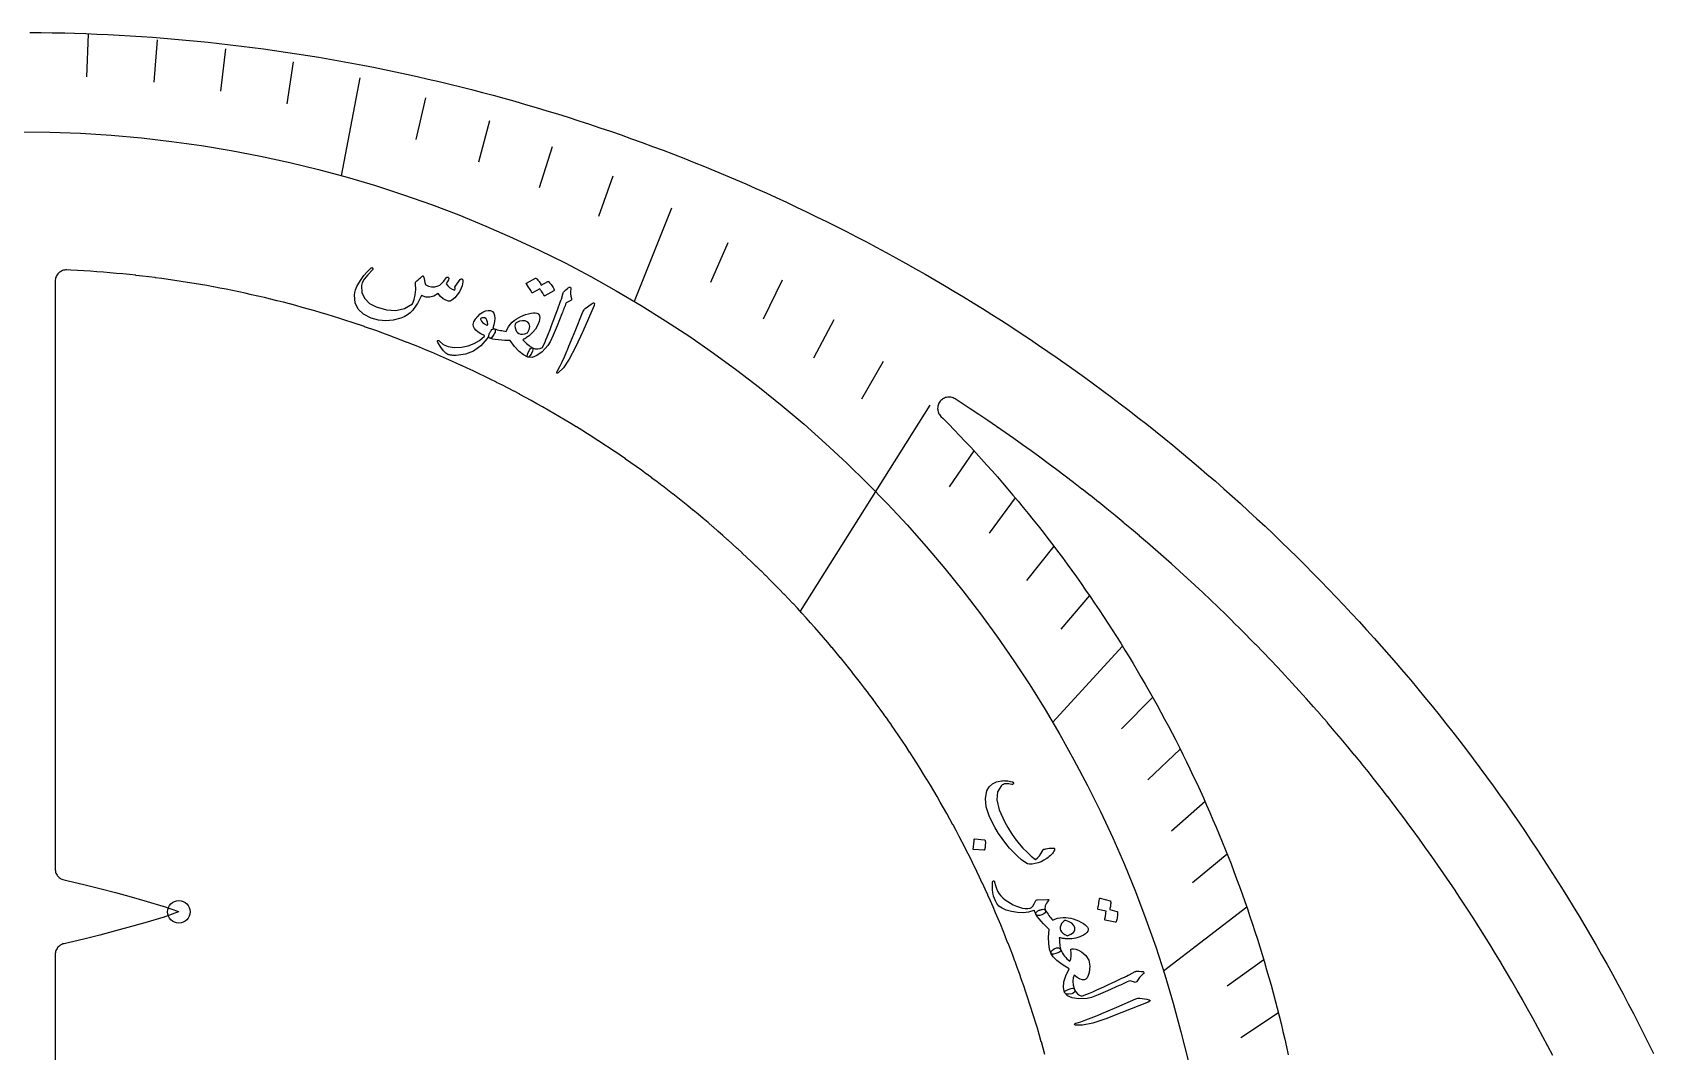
# Model space of a CAD drawing. Header units: millimetres. Extents: x -40.3 to 40.3, y -40.3 to 40.3.
# Drawn here: x 0.3 to 36.24, y 17.73 to 40.32 of the extents above; entities that cross this region are included whole.
import ezdxf

# ---------------------------------------------------------------- set-up
doc = ezdxf.new("R2010")
doc.units = ezdxf.units.MM
for name, color, linetype in [('CUT_INNER', 6, 'Continuous'), ('CUT_OUTER', 1, 'Continuous'), ('ENGRAVE', 7, 'Continuous'), ('ENGRAVE_FINE', 8, 'Continuous'), ('TEXT', 5, 'Continuous')]:
    doc.layers.add(name, color=color, linetype=linetype)

msp = doc.modelspace()

# ---------------------------------------------------------------- linework, layer by layer
at = {"layer": 'CUT_INNER'}
for points in [[(22.7441, 17.6681), (22.7064, 17.806), (22.706, 17.8075), (22.6674, 17.9452), (22.667, 17.9467), (22.6276, 18.0842), (22.6272, 18.0857), (22.5869, 18.2229), (22.5865, 18.2244), (22.5454, 18.3614), (22.5449, 18.3629), (22.503, 18.4996), (22.5025, 18.5011), (22.4598, 18.6375), (22.4593, 18.639), (22.4157, 18.7752), (22.4152, 18.7767), (22.3708, 18.9126), (22.3703, 18.9141), (22.325, 19.0497), (22.3245, 19.0512), (22.2784, 19.1866), (22.2779, 19.188), (22.231, 19.3231), (22.2305, 19.3246), (22.1827, 19.4594), (22.1822, 19.4608), (22.1336, 19.5954), (22.133, 19.5968), (22.0836, 19.731), (22.0831, 19.7325), (22.0328, 19.8664), (22.0323, 19.8678), (21.9812, 20.0014), (21.9807, 20.0028), (21.9288, 20.1361), (21.9282, 20.1375), (21.8755, 20.2705), (21.875, 20.2719), (21.8215, 20.4046), (21.8209, 20.406), (21.7665, 20.5383), (21.766, 20.5397), (21.7108, 20.6717), (21.7102, 20.6731), (21.6543, 20.8047), (21.6537, 20.8061), (21.5969, 20.9374), (21.5963, 20.9388), (21.5387, 21.0698), (21.5381, 21.0712), (21.4798, 21.2017), (21.4791, 21.2031), (21.42, 21.3334), (21.4193, 21.3347), (21.3594, 21.4646), (21.3587, 21.466), (21.298, 21.5955), (21.2973, 21.5969), (21.2358, 21.726), (21.2351, 21.7273), (21.1728, 21.8561), (21.1721, 21.8574), (21.109, 21.9858), (21.1083, 21.9872), (21.0444, 22.1151), (21.0437, 22.1165), (20.979, 22.244), (20.9783, 22.2454), (20.9128, 22.3726), (20.9121, 22.3739), (20.8458, 22.5007), (20.8451, 22.502), (20.7781, 22.6284), (20.7774, 22.6297), (20.7096, 22.7557), (20.7088, 22.757), (20.6403, 22.8825), (20.6395, 22.8839), (20.5702, 23.009), (20.5694, 23.0103), (20.4993, 23.135), (20.4985, 23.1363), (20.4277, 23.2605), (20.4269, 23.2618), (20.3553, 23.3856), (20.3545, 23.387), (20.2821, 23.5103), (20.2813, 23.5116), (20.2082, 23.6345), (20.2074, 23.6358), (20.1335, 23.7583), (20.1327, 23.7596), (20.058, 23.8816), (20.0572, 23.8829), (19.9818, 24.0044), (19.981, 24.0057), (19.9048, 24.1268), (19.904, 24.1281), (19.8271, 24.2487), (19.8263, 24.25), (19.7487, 24.3701), (19.7478, 24.3714), (19.6695, 24.4911), (19.6686, 24.4923), (19.5895, 24.6115), (19.5887, 24.6128), (19.5089, 24.7315), (19.508, 24.7327), (19.4274, 24.8509), (19.4266, 24.8522), (19.3453, 24.9699), (19.3444, 24.9711), (19.2624, 25.0883), (19.2615, 25.0896), (19.1788, 25.2063), (19.1779, 25.2075), (19.0945, 25.3237), (19.0936, 25.3249), (19.0095, 25.4406), (19.0086, 25.4418), (18.9237, 25.557), (18.9228, 25.5582), (18.8373, 25.6728), (18.8363, 25.674), (18.7501, 25.7881), (18.7492, 25.7893), (18.6622, 25.9029), (18.6613, 25.9041), (18.5736, 26.0171), (18.5727, 26.0184), (18.4843, 26.1308), (18.4834, 26.132), (18.3944, 26.244), (18.3934, 26.2452), (18.3037, 26.3566), (18.3027, 26.3578), (18.2123, 26.4686), (18.2113, 26.4698), (18.1203, 26.5801), (18.1193, 26.5812), (18.0275, 26.691), (18.0266, 26.6921), (17.9341, 26.8013), (17.9331, 26.8025), (17.8401, 26.911), (17.8391, 26.9122), (17.7453, 27.0202), (17.7443, 27.0214), (17.6499, 27.1288), (17.6489, 27.13), (17.5538, 27.2368), (17.5528, 27.238), (17.457, 27.3442), (17.456, 27.3454), (17.3596, 27.451), (17.3586, 27.4522), (17.2616, 27.5573), (17.2605, 27.5584), (17.1629, 27.6629), (17.1618, 27.664), (17.0635, 27.7679), (17.0625, 27.769), (16.9635, 27.8723), (16.9625, 27.8734), (16.8629, 27.9761), (16.8618, 27.9772), (16.7616, 28.0792), (16.7605, 28.0803), (16.6597, 28.1818), (16.6586, 28.1828), (16.5572, 28.2837), (16.5561, 28.2847), (16.454, 28.3849), (16.4529, 28.386), (16.3503, 28.4856), (16.3492, 28.4866), (16.2459, 28.5856), (16.2448, 28.5866), (16.1409, 28.6849), (16.1398, 28.686), (16.0353, 28.7837), (16.0341, 28.7847), (15.9291, 28.8817), (15.9279, 28.8828), (15.8222, 28.9791), (15.8211, 28.9802), (15.7148, 29.0759), (15.7137, 29.0769), (15.6068, 29.172), (15.6057, 29.173), (15.4983, 29.2674), (15.4971, 29.2684), (15.3891, 29.3622), (15.3879, 29.3632), (15.2793, 29.4563), (15.2782, 29.4573), (15.169, 29.5497), (15.1678, 29.5507), (15.0581, 29.6424), (15.0569, 29.6434), (14.9467, 29.7345), (14.9455, 29.7354), (14.8346, 29.8258), (14.8334, 29.8268), (14.7221, 29.9165), (14.7209, 29.9175), (14.6089, 30.0065), (14.6077, 30.0075), (14.4952, 30.0958), (14.494, 30.0967), (14.381, 30.1844), (14.3798, 30.1853), (14.2662, 30.2723), (14.265, 30.2732), (14.1509, 30.3595), (14.1497, 30.3604), (14.0351, 30.4459), (14.0338, 30.4468), (13.9187, 30.5317), (13.9175, 30.5326), (13.8018, 30.6167), (13.8006, 30.6176), (13.6844, 30.7011), (13.6831, 30.702), (13.5665, 30.7847), (13.5652, 30.7856), (13.448, 30.8676), (13.4467, 30.8684), (13.3291, 30.9497), (13.3278, 30.9506), (13.2096, 31.0311), (13.2083, 31.032), (13.0897, 31.1118), (13.0884, 31.1127), (12.9692, 31.1918), (12.9679, 31.1926), (12.8483, 31.271), (12.847, 31.2718), (12.7269, 31.3494), (12.7256, 31.3503), (12.605, 31.4271), (12.6037, 31.428), (12.4826, 31.5041), (12.4813, 31.5049), (12.3598, 31.5803), (12.3585, 31.5811), (12.2365, 31.6558), (12.2352, 31.6566), (12.1127, 31.7305), (12.1114, 31.7313), (11.9885, 31.8044), (11.9872, 31.8052), (11.8638, 31.8776), (11.8625, 31.8784), (11.7387, 31.95), (11.7374, 31.9508), (11.6132, 32.0217), (11.6118, 32.0224), (11.4872, 32.0925), (11.4858, 32.0933), (11.3607, 32.1626), (11.3594, 32.1634), (11.2339, 32.232), (11.2325, 32.2327), (11.1066, 32.3005), (11.1053, 32.3012), (10.9789, 32.3683), (10.9776, 32.369), (10.8508, 32.4352), (10.8494, 32.4359), (10.7223, 32.5014), (10.7209, 32.5021), (10.5934, 32.5668), (10.592, 32.5675), (10.464, 32.6314), (10.4627, 32.6321), (10.3343, 32.6952), (10.3329, 32.6959), (10.2042, 32.7582), (10.2028, 32.7589), (10.0737, 32.8204), (10.0723, 32.8211), (9.9429, 32.8819), (9.9415, 32.8825), (9.8116, 32.9425), (9.8102, 32.9431), (9.68, 33.0023), (9.6786, 33.0029), (9.548, 33.0613), (9.5466, 33.0619), (9.4157, 33.1194), (9.4143, 33.12), (9.283, 33.1768), (9.2816, 33.1774), (9.15, 33.2334), (9.1486, 33.2339), (9.0166, 33.2891), (9.0152, 33.2897), (8.8829, 33.344), (8.8814, 33.3446), (8.7488, 33.3981), (8.7474, 33.3987), (8.6144, 33.4514), (8.613, 33.4519), (8.4797, 33.5038), (8.4783, 33.5044), (8.3447, 33.5554), (8.3432, 33.556), (8.2093, 33.6062), (8.2079, 33.6067), (8.0737, 33.6562), (8.0722, 33.6567), (7.9377, 33.7053), (7.9363, 33.7058), (7.8015, 33.7536), (7.8, 33.7541), (7.6649, 33.801), (7.6635, 33.8015), (7.5281, 33.8476), (7.5266, 33.8481), (7.391, 33.8934), (7.3895, 33.8939), (7.2536, 33.9383), (7.2521, 33.9388), (7.1159, 33.9824), (7.1144, 33.9829), (6.9779, 34.0257), (6.9765, 34.0261), (6.8397, 34.0681), (6.8383, 34.0685), (6.7013, 34.1096), (6.6998, 34.11), (6.5626, 34.1503), (6.5611, 34.1507), (6.4236, 34.1901), (6.4221, 34.1906), (6.2844, 34.2291), (6.2829, 34.2295), (6.145, 34.2673), (6.1435, 34.2677), (6.0053, 34.3045), (6.0038, 34.3049), (5.8654, 34.3409), (5.8639, 34.3413), (5.7253, 34.3765), (5.7238, 34.3769), (5.5849, 34.4112), (5.5834, 34.4116), (5.4444, 34.445), (5.4429, 34.4454), (5.3036, 34.478), (5.3021, 34.4784), (5.1627, 34.5101), (5.1612, 34.5105), (5.0215, 34.5414), (5.02, 34.5417), (4.8802, 34.5718), (4.8787, 34.5721), (4.7387, 34.6013), (4.7372, 34.6016), (4.597, 34.6299), (4.5955, 34.6302), (4.4551, 34.6577), (4.4536, 34.658), (4.3131, 34.6846), (4.3116, 34.6849), (4.1709, 34.7106), (4.1694, 34.7109), (4.0286, 34.7358), (4.027, 34.736), (3.886, 34.76), (3.8845, 34.7603), (3.7434, 34.7835), (3.7419, 34.7837), (3.6006, 34.806), (3.5991, 34.8062), (3.4577, 34.8276), (3.4562, 34.8279), (3.3146, 34.8484), (3.3131, 34.8486), (3.1714, 34.8683), (3.1699, 34.8685), (3.0281, 34.8873), (3.0266, 34.8875), (2.8847, 34.9055), (2.8832, 34.9057), (2.7412, 34.9227), (2.7397, 34.9229), (2.5976, 34.9391), (2.596, 34.9393), (2.4538, 34.9546), (2.4523, 34.9548), (2.31, 34.9692), (2.3085, 34.9694), (2.1661, 34.983), (2.1646, 34.9831), (2.0221, 34.9958), (2.0206, 34.9959), (1.8781, 35.0078), (1.8765, 35.0079), (1.7339, 35.0189), (1.7324, 35.019), (1.5897, 35.0291), (1.5882, 35.0292), (1.4455, 35.0384), (1.4439, 35.0385), (1.3011, 35.0468), (1.2996, 35.0469), (1.1568, 35.0543), (1.1552, 35.0544), (1.068, 35.0584), (1.0427, 35.0583), (1.0176, 35.0557), (0.9929, 35.0505), (0.9689, 35.0428), (0.9457, 35.0328), (0.9236, 35.0205), (0.903, 35.006), (0.8838, 34.9895), (0.8665, 34.9711), (0.8511, 34.9511), (0.8377, 34.9297), (0.8266, 34.907), (0.8179, 34.8833), (0.8116, 34.8589), (0.8078, 34.8339), (0.8065, 34.8087), (0.8065, 21.7827), (0.8077, 21.7585), (0.8112, 21.7345), (0.817, 21.711), (0.8251, 21.6881), (0.8353, 21.6662), (0.8476, 21.6453), (0.8619, 21.6257), (0.878, 21.6076), (0.8958, 21.5912), (0.9151, 21.5765), (0.9358, 21.5638), (0.9575, 21.5531), (0.9802, 21.5446), (1.0036, 21.5384), (1.0919, 21.5193), (1.0942, 21.5187), (1.4428, 21.4361), (1.4446, 21.4357), (1.7937, 21.3474), (1.795, 21.347), (2.144, 21.2545), (2.4948, 21.1584), (2.8457, 21.0596), (2.8469, 21.0593), (3.1934, 20.9578), (3.2005, 20.9554), (3.5416, 20.8329), (3.5468, 20.8307), (3.5416, 20.8285), (3.2005, 20.706), (3.1934, 20.7036), (2.8469, 20.6021), (2.8457, 20.6018), (2.4965, 20.5035), (2.146, 20.4074), (1.795, 20.3144), (1.7937, 20.314), (1.4446, 20.2257), (1.4428, 20.2253), (1.0942, 20.1427), (1.0919, 20.1421), (1.0036, 20.123), (0.9802, 20.1168), (0.9575, 20.1083), (0.9358, 20.0976), (0.9151, 20.0849), (0.8958, 20.0702), (0.878, 20.0538), (0.8619, 20.0357), (0.8476, 20.0161), (0.8353, 19.9952), (0.8251, 19.9733), (0.817, 19.9504), (0.8112, 19.9269), (0.8077, 19.9029), (0.8065, 19.8787), (0.8065, 13.8158)], [(34.004, 17.6433), (33.8958, 17.8503), (33.8951, 17.8517), (33.7857, 18.0579), (33.7849, 18.0593), (33.6742, 18.2649), (33.6735, 18.2663), (33.5615, 18.4712), (33.5608, 18.4725), (33.4475, 18.6768), (33.4468, 18.6781), (33.3323, 18.8816), (33.3316, 18.883), (33.2158, 19.0858), (33.2151, 19.0871), (33.0981, 19.2893), (33.0973, 19.2906), (32.9791, 19.492), (32.9783, 19.4933), (32.8589, 19.694), (32.8581, 19.6953), (32.7374, 19.8952), (32.7366, 19.8965), (32.6148, 20.0957), (32.6139, 20.097), (32.4908, 20.2955), (32.49, 20.2968), (32.3657, 20.4944), (32.3649, 20.4957), (32.2393, 20.6926), (32.2385, 20.6939), (32.1118, 20.8901), (32.1109, 20.8914), (31.983, 21.0867), (31.9821, 21.088), (31.853, 21.2826), (31.8521, 21.2838), (31.7218, 21.4776), (31.7209, 21.4789), (31.5894, 21.6718), (31.5885, 21.6731), (31.4558, 21.8653), (31.455, 21.8665), (31.3211, 22.0579), (31.3202, 22.0591), (31.1852, 22.2496), (31.1843, 22.2509), (31.048, 22.4406), (31.0472, 22.4418), (30.9098, 22.6306), (30.9089, 22.6319), (30.7703, 22.8199), (30.7694, 22.8211), (30.6297, 23.0083), (30.6288, 23.0095), (30.488, 23.1958), (30.4871, 23.197), (30.3451, 23.3824), (30.3441, 23.3836), (30.201, 23.5681), (30.2001, 23.5694), (30.0559, 23.753), (30.0549, 23.7542), (29.9095, 23.937), (29.9086, 23.9382), (29.7621, 24.1201), (29.7611, 24.1212), (29.6135, 24.3022), (29.6126, 24.3034), (29.4639, 24.4835), (29.4629, 24.4846), (29.3131, 24.6638), (29.3121, 24.665), (29.1612, 24.8432), (29.1602, 24.8444), (29.0082, 25.0217), (29.0072, 25.0228), (28.8541, 25.1992), (28.8531, 25.2003), (28.699, 25.3757), (28.698, 25.3769), (28.5427, 25.5514), (28.5417, 25.5525), (28.3854, 25.726), (28.3844, 25.7272), (28.227, 25.8997), (28.226, 25.9008), (28.0676, 26.0724), (28.0665, 26.0735), (27.9071, 26.2441), (27.906, 26.2453), (27.7455, 26.4149), (27.7445, 26.416), (27.5829, 26.5846), (27.5819, 26.5857), (27.4193, 26.7534), (27.4182, 26.7545), (27.2546, 26.9211), (27.2535, 26.9222), (27.0889, 27.0878), (27.0878, 27.0889), (26.9222, 27.2535), (26.9211, 27.2546), (26.7545, 27.4182), (26.7534, 27.4193), (26.5857, 27.5819), (26.5846, 27.5829), (26.416, 27.7445), (26.4149, 27.7455), (26.2453, 27.906), (26.2441, 27.9071), (26.0735, 28.0665), (26.0724, 28.0676), (25.9008, 28.226), (25.8997, 28.227), (25.7272, 28.3844), (25.726, 28.3854), (25.5525, 28.5417), (25.5514, 28.5427), (25.3769, 28.698), (25.3757, 28.699), (25.2003, 28.8531), (25.1992, 28.8541), (25.0228, 29.0072), (25.0217, 29.0082), (24.8444, 29.1602), (24.8432, 29.1612), (24.665, 29.3121), (24.6638, 29.3131), (24.4846, 29.4629), (24.4835, 29.4639), (24.3034, 29.6126), (24.3022, 29.6135), (24.1212, 29.7611), (24.1201, 29.7621), (23.9382, 29.9086), (23.937, 29.9095), (23.7542, 30.0549), (23.753, 30.0559), (23.5694, 30.2001), (23.5681, 30.201), (23.3836, 30.3441), (23.3824, 30.3451), (23.197, 30.4871), (23.1958, 30.488), (23.0095, 30.6288), (23.0083, 30.6297), (22.8211, 30.7694), (22.8199, 30.7703), (22.6319, 30.9089), (22.6306, 30.9098), (22.4418, 31.0472), (22.4406, 31.048), (22.2509, 31.1843), (22.2496, 31.1852), (22.0591, 31.3202), (22.0579, 31.3211), (21.8665, 31.455), (21.8653, 31.4558), (21.6731, 31.5885), (21.6718, 31.5894), (21.4789, 31.7209), (21.4776, 31.7218), (21.2838, 31.8521), (21.2826, 31.853), (21.088, 31.9821), (21.0867, 31.983), (20.8914, 32.1109), (20.8901, 32.1118), (20.7545, 32.1994), (20.7334, 32.2116), (20.7112, 32.2217), (20.6882, 32.2296), (20.6644, 32.2352), (20.6403, 32.2385), (20.6159, 32.2394), (20.5916, 32.2379), (20.5675, 32.2341), (20.5439, 32.2279), (20.521, 32.2195), (20.4991, 32.2088), (20.4783, 32.1961), (20.4588, 32.1815), (20.4409, 32.165), (20.4246, 32.1468), (20.4102, 32.1271), (20.3978, 32.1061), (20.3875, 32.0841), (20.3793, 32.0611), (20.3735, 32.0374), (20.37, 32.0133), (20.3688, 31.9889), (20.3701, 31.9646), (20.3737, 31.9405), (20.3796, 31.9168), (20.3878, 31.8938), (20.3982, 31.8718), (20.4107, 31.8509), (20.4252, 31.8313), (20.4415, 31.8131), (20.49, 31.7643), (20.6139, 31.6382), (20.7369, 31.5114), (20.8591, 31.3837), (20.9806, 31.2554), (21.1013, 31.1263), (21.2212, 30.9964), (21.3403, 30.8658), (21.4586, 30.7345), (21.576, 30.6025), (21.6927, 30.4698), (21.8085, 30.3363), (21.9236, 30.2021), (22.0378, 30.0673), (22.1511, 29.9317), (22.2637, 29.7954), (22.3754, 29.6585), (22.4862, 29.5208), (22.5962, 29.3825), (22.7054, 29.2435), (22.8137, 29.1039), (22.9211, 28.9636), (23.0277, 28.8226), (23.1334, 28.681), (23.2383, 28.5387), (23.3422, 28.3958), (23.4453, 28.2523), (23.5475, 28.1081), (23.6489, 27.9633), (23.7493, 27.8179), (23.8488, 27.6719), (23.9475, 27.5252), (24.0452, 27.378), (24.142, 27.2301), (24.2379, 27.0817), (24.333, 26.9327), (24.4271, 26.7831), (24.5202, 26.6329), (24.6125, 26.4822), (24.7038, 26.3309), (24.7942, 26.179), (24.8837, 26.0266), (24.9722, 25.8737), (25.0598, 25.7202), (25.1464, 25.5661), (25.2321, 25.4116), (25.3168, 25.2565), (25.4006, 25.1009), (25.4835, 24.9448), (25.5653, 24.7882), (25.6462, 24.6311), (25.7262, 24.4735), (25.8052, 24.3154), (25.8832, 24.1568), (25.9602, 23.9977), (26.0363, 23.8382), (26.1113, 23.6782), (26.1854, 23.5178), (26.2585, 23.3569), (26.3306, 23.1955), (26.4018, 23.0337), (26.4719, 22.8715), (26.541, 22.7089), (26.6092, 22.5458), (26.6763, 22.3823), (26.7424, 22.2185), (26.8076, 22.0542), (26.8717, 21.8895), (26.9348, 21.7244), (26.9969, 21.5589), (27.0579, 21.3931), (27.118, 21.2269), (27.177, 21.0603), (27.235, 20.8934), (27.292, 20.7261), (27.348, 20.5585), (27.4029, 20.3905), (27.4568, 20.2222), (27.5096, 20.0536), (27.5615, 19.8846), (27.6122, 19.7153), (27.662, 19.5457), (27.7107, 19.3759), (27.7584, 19.2057), (27.805, 19.0352), (27.8505, 18.8645), (27.8951, 18.6934), (27.9385, 18.5221), (27.981, 18.3506), (28.0223, 18.1788), (28.0626, 18.0067), (28.1019, 17.8344), (28.1401, 17.6618)]]:
    msp.add_lwpolyline(points, dxfattribs=at)
at = {"layer": 'CUT_OUTER'}
msp.add_lwpolyline([(0.2474, 40.3242), (0.4948, 40.322), (0.7423, 40.3182), (0.9896, 40.3129), (1.0219, 40.312), (1.2362, 40.306), (1.4835, 40.2977), (1.7307, 40.2878), (1.9779, 40.2765), (2.225, 40.2636), (2.472, 40.2492), (2.7189, 40.2332), (2.9657, 40.2158), (3.2124, 40.1968), (3.459, 40.1764), (3.7055, 40.1544), (3.9518, 40.1309), (4.1979, 40.1059), (4.444, 40.0794), (4.6898, 40.0514), (4.9355, 40.0218), (5.1809, 39.9908), (5.4262, 39.9582), (5.6713, 39.9242), (5.9162, 39.8887), (6.1608, 39.8516), (6.4052, 39.813), (6.6494, 39.773), (6.8933, 39.7314), (7.1369, 39.6884), (7.3803, 39.6439), (7.6234, 39.5978), (7.8663, 39.5503), (8.1088, 39.5013), (8.351, 39.4508), (8.5929, 39.3988), (8.8345, 39.3454), (9.0758, 39.2904), (9.3167, 39.234), (9.5572, 39.1761), (9.7974, 39.1167), (10.0373, 39.0558), (10.2767, 38.9935), (10.5158, 38.9297), (10.7545, 38.8645), (10.9927, 38.7978), (11.2306, 38.7296), (11.468, 38.6599), (11.705, 38.5888), (11.9416, 38.5163), (12.1777, 38.4423), (12.4133, 38.3668), (12.6485, 38.29), (12.8832, 38.2116), (13.1174, 38.1319), (13.3511, 38.0507), (13.5844, 37.968), (13.8171, 37.884), (14.0493, 37.7985), (14.2809, 37.7115), (14.5121, 37.6232), (14.7426, 37.5335), (14.9727, 37.4423), (15.2021, 37.3497), (15.431, 37.2557), (15.6593, 37.1603), (15.887, 37.0636), (16.1141, 36.9654), (16.3407, 36.8658), (16.5666, 36.7649), (16.7918, 36.6625), (17.0165, 36.5588), (17.2405, 36.4537), (17.4638, 36.3472), (17.6865, 36.2394), (17.9085, 36.1302), (18.1299, 36.0196), (18.3506, 35.9077), (18.5705, 35.7944), (18.7898, 35.6798), (19.0084, 35.5638), (19.2263, 35.4465), (19.4434, 35.3279), (19.6598, 35.2079), (19.8755, 35.0866), (20.0904, 34.964), (20.3045, 34.8401), (20.5179, 34.7148), (20.7305, 34.5883), (20.9424, 34.4604), (21.1534, 34.3313), (21.3637, 34.2009), (21.5731, 34.0691), (21.7818, 33.9361), (21.9896, 33.8018), (22.1966, 33.6663), (22.4027, 33.5294), (22.608, 33.3913), (22.8125, 33.252), (23.0161, 33.1114), (23.2188, 32.9695), (23.4207, 32.8265), (23.6217, 32.6821), (23.8218, 32.5366), (24.021, 32.3898), (24.2192, 32.2418), (24.4166, 32.0926), (24.6131, 31.9422), (24.8086, 31.7905), (25.0032, 31.6377), (25.1969, 31.4837), (25.3896, 31.3285), (25.5813, 31.1721), (25.7721, 31.0146), (25.9619, 30.8559), (26.1508, 30.696), (26.3386, 30.5349), (26.5255, 30.3728), (26.7113, 30.2094), (26.8962, 30.045), (27.08, 29.8794), (27.2629, 29.7126), (27.4447, 29.5448), (27.6254, 29.3758), (27.8052, 29.2058), (27.9838, 29.0346), (28.1615, 28.8624), (28.338, 28.689), (28.5135, 28.5146), (28.688, 28.3391), (28.8613, 28.1626), (29.0336, 27.9849), (29.2047, 27.8063), (29.3748, 27.6266), (29.5438, 27.4458), (29.7116, 27.264), (29.8783, 27.0812), (30.0439, 26.8973), (30.2084, 26.7125), (30.3718, 26.5266), (30.5339, 26.3398), (30.695, 26.1519), (30.8549, 25.9631), (31.0136, 25.7733), (31.1712, 25.5825), (31.3275, 25.3908), (31.4828, 25.1981), (31.6368, 25.0044), (31.7896, 24.8098), (31.9412, 24.6143), (32.0917, 24.4178), (32.2409, 24.2205), (32.3889, 24.0222), (32.5357, 23.823), (32.6812, 23.6229), (32.8256, 23.4219), (32.9687, 23.2201), (33.1105, 23.0174), (33.2511, 22.8138), (33.3905, 22.6093), (33.5286, 22.404), (33.6654, 22.1979), (33.801, 21.9909), (33.9353, 21.7831), (34.0683, 21.5744), (34.2, 21.365), (34.3305, 21.1547), (34.4597, 20.9437), (34.5875, 20.7318), (34.7141, 20.5192), (34.8393, 20.3058), (34.9633, 20.0917), (35.0859, 19.8768), (35.2072, 19.6611), (35.3272, 19.4447), (35.4458, 19.2276), (35.5631, 19.0097), (35.6791, 18.7912), (35.7937, 18.5719), (35.907, 18.3519), (36.0189, 18.1313), (36.1295, 17.9099), (36.2387, 17.6879)], dxfattribs=at)
at = {"layer": 'ENGRAVE'}
for points in [[(7.5639, 39.3141), (7.1466, 37.1452)], [(14.467, 36.428), (13.6446, 34.3571)], [(20.1955, 32.0582), (17.3202, 27.4939)], [(24.4654, 26.7215), (22.9161, 25.0294)], [(27.2212, 20.9335), (25.3722, 19.5117)]]:
    msp.add_lwpolyline(points, dxfattribs=at)
for centre, radius in [((0, 11.5231), 26.6001), ((3.5476, 20.8307), 0.25)]:
    msp.add_circle(centre, radius, dxfattribs=at)
at = {"layer": 'ENGRAVE_FINE'}
for points in [[(1.535, 40.2841), (1.499, 39.341)], [(3.0643, 40.1615), (2.9925, 39.2202)], [(4.5825, 39.9581), (4.4749, 39.0196)], [(6.0841, 39.6751), (5.9408, 38.7406)], [(9.0167, 38.8772), (8.8026, 37.9541)], [(10.4378, 38.3671), (10.1886, 37.4514)], [(11.8226, 37.7867), (11.5387, 36.8794)], [(13.1669, 37.1391), (12.8487, 36.2414)], [(15.7193, 35.6572), (15.3334, 34.7819)], [(16.9208, 34.8305), (16.5018, 33.968)], [(18.0688, 33.9523), (17.6171, 33.1037)], [(19.161, 33.0267), (18.6773, 32.193)], [(21.171, 31.051), (20.6249, 30.25)], [(22.0863, 30.0094), (21.51, 29.2264)], [(22.9406, 28.9379), (22.3348, 28.1737)], [(23.7337, 27.8406), (23.099, 27.0961)], [(25.136, 25.5848), (24.4461, 24.8825)], [(25.746, 24.434), (25.0297, 23.7542)], [(26.2962, 23.273), (25.5543, 22.6164)], [(26.7875, 22.1051), (26.021, 21.4726)], [(27.5985, 19.7614), (26.7856, 19.1793)], [(27.9211, 18.5915), (27.0863, 18.0357)]]:
    msp.add_lwpolyline(points, dxfattribs=at)
at = {"layer": 'TEXT'}
for points in [[(9.7877, 34.8455), (9.7961, 34.854), (9.8046, 34.8591), (9.813, 34.8607), (9.8213, 34.8589), (9.8308, 34.8535), (9.8378, 34.8465), (9.8423, 34.8377), (9.8444, 34.8272), (9.8456, 34.7922), (9.8399, 34.7519), (9.8274, 34.7063), (9.808, 34.6553), (9.7681, 34.5754), (9.7196, 34.504), (9.6628, 34.4409), (9.5976, 34.3861), (9.5783, 34.3744), (9.5595, 34.367), (9.541, 34.3639), (9.523, 34.3651), (9.4645, 34.3851), (9.4072, 34.4206), (9.351, 34.4715), (9.2958, 34.5379), (9.2035, 34.4801), (9.1117, 34.4538), (9.0201, 34.4588), (8.9285, 34.4952), (8.9061, 34.4464), (8.8831, 34.4002), (8.8597, 34.3563), (8.8356, 34.3149), (8.8109, 34.2756), (8.7855, 34.2381), (8.7593, 34.2024), (8.7324, 34.1685), (8.6776, 34.1097), (8.6153, 34.0599), (8.5454, 34.0191), (8.468, 33.987), (8.3003, 33.9447), (8.1356, 33.9315), (7.9734, 33.9473), (7.8133, 33.9922), (7.6451, 34.0779), (7.5267, 34.1907), (7.458, 34.3313), (7.4392, 34.5004), (7.4473, 34.5564), (7.4661, 34.6196), (7.4957, 34.69), (7.5362, 34.7676), (7.5878, 34.8501), (7.6501, 34.9332), (7.723, 35.0168), (7.8068, 35.1006), (7.813, 35.1056), (7.8194, 35.1085), (7.8262, 35.1092), (7.8333, 35.1079), (7.8398, 35.105), (7.8451, 35.1013), (7.8491, 35.0966), (7.8517, 35.0911), (7.8524, 35.084), (7.8511, 35.0772), (7.848, 35.0708), (7.8429, 35.0646), (7.7344, 34.9521), (7.657, 34.8556), (7.6103, 34.7753), (7.5939, 34.7114), (7.6082, 34.554), (7.6681, 34.423), (7.7736, 34.3179), (7.9248, 34.238), (8.1526, 34.1738), (8.3619, 34.1633), (8.5539, 34.207), (8.7292, 34.3056), (8.7652, 34.4008), (8.7882, 34.5071), (8.7981, 34.6245), (8.7947, 34.753), (8.7931, 34.7664), (8.7938, 34.7777), (8.7968, 34.7867), (8.8019, 34.7936), (8.8247, 34.8152), (8.8463, 34.8354), (8.8667, 34.8542), (8.8859, 34.8716), (8.9039, 34.8873), (8.9203, 34.9009), (8.9354, 34.9126), (8.949, 34.9222), (8.956, 34.9258), (8.9621, 34.926), (8.9672, 34.9229), (8.9714, 34.9163), (8.9731, 34.9119), (8.9754, 34.9053), (8.9781, 34.8964), (8.9814, 34.8853), (8.9849, 34.8721), (8.9882, 34.8569), (8.9915, 34.8396), (8.9947, 34.8204), (9.0017, 34.783), (9.009, 34.755), (9.0165, 34.7365), (9.0242, 34.7274), (9.0837, 34.6982), (9.1493, 34.6844), (9.2212, 34.6861), (9.2993, 34.7032), (9.3328, 34.7219), (9.3731, 34.7583), (9.4203, 34.8124), (9.4745, 34.8842), (9.4797, 34.891), (9.4862, 34.8959), (9.494, 34.8989), (9.5032, 34.8999), (9.5112, 34.8997), (9.5183, 34.8979), (9.5244, 34.8944), (9.5294, 34.8892), (9.5325, 34.8709), (9.5247, 34.8419), (9.5059, 34.8023), (9.4762, 34.7521), (9.5122, 34.7034), (9.5553, 34.6634), (9.6057, 34.6319), (9.6634, 34.6088), (9.6698, 34.6262), (9.6734, 34.6411), (9.6742, 34.6533), (9.6722, 34.6629), (9.6692, 34.6724), (9.6686, 34.6809), (9.6703, 34.6884), (9.6744, 34.6949)], [(11.7267, 34.8002), (11.7311, 34.8015), (11.7361, 34.8011), (11.7417, 34.799), (11.748, 34.7951), (11.7671, 34.775), (11.7851, 34.7543), (11.8018, 34.7332), (11.8174, 34.7115), (11.8318, 34.6892), (11.8452, 34.666), (11.8575, 34.6419), (11.8688, 34.6168), (11.8701, 34.6103), (11.8692, 34.6045), (11.8661, 34.5995), (11.8607, 34.5953), (11.6602, 34.4813), (11.656, 34.4806), (11.6515, 34.4829), (11.6466, 34.4882), (11.6414, 34.4965), (11.6384, 34.5033), (11.6329, 34.5133), (11.625, 34.5264), (11.6147, 34.5427), (11.6018, 34.5625), (11.5862, 34.5858), (11.568, 34.6128), (11.5472, 34.6433), (11.391, 34.5538), (11.3849, 34.5517), (11.3791, 34.5533), (11.3737, 34.5587), (11.3686, 34.5677), (11.3643, 34.5755), (11.3572, 34.5875), (11.3474, 34.6036), (11.3349, 34.6239), (11.3193, 34.6485), (11.3004, 34.6775), (11.278, 34.7109), (11.2523, 34.7488), (11.2503, 34.754), (11.2503, 34.7582), (11.2524, 34.7614), (11.2566, 34.7636), (11.4543, 34.8733), (11.4586, 34.8747), (11.4637, 34.8743), (11.4693, 34.8723), (11.4756, 34.8685), (11.4925, 34.8525), (11.5083, 34.8357), (11.523, 34.8183), (11.5366, 34.8002), (11.5491, 34.7815), (11.5607, 34.7623), (11.5713, 34.7428), (11.581, 34.7228)], [(12.0947, 34.591), (12.1299, 34.6193), (12.1575, 34.6419), (12.1777, 34.6587), (12.1903, 34.6697), (12.1991, 34.6764), (12.2077, 34.6799), (12.2162, 34.6803), (12.2246, 34.6775), (12.2326, 34.6715), (12.2376, 34.6634), (12.2396, 34.6534), (12.2387, 34.6413), (12.2328, 34.5829), (12.2332, 34.5272), (12.2399, 34.4743), (12.2527, 34.4241), (12.2556, 34.4087), (12.2516, 34.3952), (12.2407, 34.3836), (12.2229, 34.3739), (12.1346, 34.3319), (12.1215, 34.2989), (12.1088, 34.2666), (12.0963, 34.2348), (12.0841, 34.2036), (12.0723, 34.1729), (12.0607, 34.1428), (12.0494, 34.1132), (12.0383, 34.0842), (11.9357, 33.8162), (11.8497, 33.6098), (11.7807, 33.4647), (11.7291, 33.3809), (11.6029, 33.2462), (11.4865, 33.1589), (11.3796, 33.1191), (11.2821, 33.1268), (11.2799, 33.1279), (11.2776, 33.1291), (11.2754, 33.1302), (11.2732, 33.1314), (11.2667, 33.1509), (11.2734, 33.1842), (11.2932, 33.2315), (11.3262, 33.2925), (11.3402, 33.3142), (11.3551, 33.3276), (11.3709, 33.3325), (11.3877, 33.3291), (11.4502, 33.3109), (11.508, 33.3068), (11.5614, 33.3168), (11.6102, 33.3409), (11.6333, 33.3888), (11.6582, 33.4439), (11.685, 33.5063), (11.7137, 33.576), (11.7442, 33.6526), (11.7764, 33.7359), (11.8105, 33.8257), (11.8462, 33.9221), (11.882, 34.0165), (11.9138, 34.1015), (11.9417, 34.1771), (11.9657, 34.2433), (11.9861, 34.3), (12.0031, 34.3469), (12.0169, 34.3841), (12.0274, 34.4115), (12.0712, 34.5518), (12.0771, 34.5648), (12.083, 34.5757), (12.0888, 34.5844), (12.0947, 34.591)], [(10.3832, 33.542), (10.2419, 33.3778), (10.0805, 33.2601), (9.8993, 33.1883), (9.6981, 33.1619), (9.6717, 33.1618), (9.646, 33.1626), (9.6211, 33.1642), (9.5969, 33.1667), (9.5737, 33.1702), (9.5516, 33.1747), (9.5306, 33.1802), (9.5107, 33.1868), (9.4662, 33.2147), (9.4143, 33.2682), (9.3548, 33.3472), (9.2871, 33.4517), (9.2808, 33.4652), (9.2785, 33.4767), (9.2803, 33.4861), (9.2862, 33.4934), (9.2943, 33.4975), (9.3025, 33.4975), (9.311, 33.4932), (9.3196, 33.4847), (9.4043, 33.4091), (9.515, 33.3614), (9.6521, 33.3412), (9.8163, 33.348), (9.9611, 33.3755), (10.0937, 33.4245), (10.214, 33.495), (10.3222, 33.5875), (10.3237, 33.5919), (10.324, 33.5958), (10.323, 33.5992), (10.3208, 33.6022), (10.2452, 33.6429), (10.1832, 33.6827), (10.1348, 33.7216), (10.0999, 33.7598), (10.0794, 33.8036), (10.0762, 33.8527), (10.0904, 33.9071), (10.1222, 33.9669), (10.1272, 33.9745), (10.1325, 33.9821), (10.1382, 33.9897), (10.1442, 33.9973), (10.1507, 34.0051), (10.1576, 34.0132), (10.165, 34.0216), (10.1729, 34.0303), (10.2298, 34.084), (10.2875, 34.1238), (10.346, 34.1496), (10.4052, 34.1613), (10.4588, 34.1579), (10.5004, 34.1383), (10.5299, 34.1026), (10.5473, 34.0507), (10.5535, 33.9868), (10.5488, 33.9183), (10.5329, 33.8451), (10.5061, 33.7673), (10.5106, 33.7653), (10.515, 33.7635), (10.5194, 33.7618), (10.5237, 33.7604), (10.528, 33.759), (10.5323, 33.7574), (10.5367, 33.7556), (10.5412, 33.7535), (10.555, 33.7429), (10.5622, 33.7274), (10.5629, 33.7069), (10.557, 33.6814), (10.547, 33.6551), (10.5344, 33.6297), (10.5191, 33.6052), (10.5011, 33.5816), (10.483, 33.562), (10.4672, 33.5493), (10.4536, 33.5436), (10.4423, 33.5449), (10.3996, 33.5652), (10.3974, 33.5611), (10.3939, 33.5559), (10.3892, 33.5496), (10.3832, 33.542)], [(12.6872, 34.2996), (12.7323, 34.3281), (12.7583, 34.3325), (12.765, 34.3128), (12.7525, 34.2689), (12.5006, 33.6976), (12.3438, 33.3481), (12.2006, 33.079), (12.0718, 32.8899), (11.9579, 32.7805), (11.9447, 32.7738), (11.9351, 32.7715), (11.929, 32.7738), (11.9266, 32.7807), (11.9265, 32.7893), (11.9285, 32.7992), (11.9327, 32.8105), (11.939, 32.8231), (11.9927, 32.919), (12.0453, 33.0231), (12.0967, 33.1355), (12.1468, 33.2562), (12.1604, 33.2875), (12.1963, 33.3724), (12.2544, 33.511), (12.3344, 33.7034), (12.5068, 34.1328), (12.5174, 34.1548), (12.5295, 34.1739), (12.5429, 34.19), (12.5578, 34.2032)], [(10.3951, 33.8502), (10.3907, 33.9035), (10.3782, 33.9454), (10.3576, 33.9761), (10.329, 33.9954), (10.3082, 33.999), (10.2882, 33.9988), (10.2688, 33.9947), (10.2501, 33.9868), (10.2428, 33.9815), (10.2387, 33.9739), (10.2378, 33.9643), (10.24, 33.9524), (10.254, 33.9208), (10.2816, 33.8908), (10.3227, 33.8626), (10.3774, 33.8361), (10.3836, 33.8346), (10.3887, 33.8364), (10.3925, 33.8416), (10.3951, 33.8502)], [(11.5087, 34.0916), (11.512, 34.0899), (11.5149, 34.0881), (11.5175, 34.0864), (11.5197, 34.0846), (11.5216, 34.0828), (11.5236, 34.0809), (11.5254, 34.0788), (11.5271, 34.0765), (11.5418, 34.0432), (11.548, 34.0053), (11.5456, 33.9629), (11.5346, 33.9159), (11.4998, 33.827), (11.454, 33.747), (11.3975, 33.6757), (11.3302, 33.6131), (11.3127, 33.5993), (11.2947, 33.5857), (11.2762, 33.5724), (11.2571, 33.5593), (11.2375, 33.5466), (11.2173, 33.5341), (11.1966, 33.5219), (11.1753, 33.5099), (11.2035, 33.4807), (11.2312, 33.4533), (11.2584, 33.4277), (11.285, 33.4039), (11.3112, 33.3821), (11.337, 33.3623), (11.3626, 33.3447), (11.3877, 33.3291), (11.3959, 33.3204), (11.3982, 33.3058), (11.3946, 33.2853), (11.385, 33.259), (11.3558, 33.195), (11.3288, 33.1517), (11.3043, 33.129), (11.2821, 33.1268), (11.1877, 33.1765), (11.0913, 33.2538), (10.9924, 33.3587), (10.8906, 33.4911), (10.8346, 33.4919), (10.7734, 33.4951), (10.7068, 33.5008), (10.635, 33.5089), (10.564, 33.5185), (10.5079, 33.5278), (10.4666, 33.5369), (10.4401, 33.546), (10.4289, 33.5551), (10.4224, 33.5698), (10.4206, 33.59), (10.4234, 33.6156), (10.4265, 33.6296), (10.4305, 33.6431), (10.4356, 33.6562), (10.4416, 33.6688), (10.4483, 33.681), (10.4555, 33.6931), (10.463, 33.7049), (10.471, 33.7166), (10.4888, 33.7366), (10.5059, 33.7492), (10.5222, 33.7544), (10.5379, 33.7523), (10.5732, 33.7428), (10.6078, 33.7341), (10.6418, 33.7262), (10.6752, 33.7191), (10.7082, 33.7126), (10.7411, 33.7066), (10.774, 33.7012), (10.8067, 33.6962), (10.8274, 33.7495), (10.8564, 33.8011), (10.8939, 33.8511), (10.9397, 33.8995), (10.9822, 33.9357), (11.0273, 33.9688), (11.0751, 33.9989), (11.1256, 34.0257), (11.179, 34.0493), (11.2358, 34.0694), (11.2958, 34.0861), (11.3591, 34.0992), (11.4064, 34.1052), (11.4471, 34.1059), (11.4812, 34.1014), (11.5087, 34.0916)], [(11.2839, 33.9042), (11.2288, 33.9281), (11.1676, 33.9334), (11.1004, 33.9198), (11.0274, 33.8875), (11.0106, 33.8732), (11.0009, 33.8496), (10.9985, 33.8169), (11.003, 33.7751), (11.0151, 33.7319), (11.0327, 33.6966), (11.0559, 33.6691), (11.0847, 33.6494), (11.1213, 33.6379), (11.1658, 33.6363), (11.2182, 33.6445), (11.2784, 33.6624), (11.3137, 33.7397), (11.3265, 33.8058), (11.3165, 33.8607), (11.2839, 33.9042)], [(22.9556, 22.1969), (22.9435, 22.1722), (22.9287, 22.1478), (22.9114, 22.1239), (22.8913, 22.1003), (22.8688, 22.0772), (22.8439, 22.0547), (22.8167, 22.0327), (22.7871, 22.0113), (22.7256, 21.9728), (22.6617, 21.9409), (22.5955, 21.9157), (22.5269, 21.8971), (22.4628, 21.887), (22.4075, 21.8865), (22.3611, 21.8955), (22.3234, 21.9141), (22.2294, 21.9844), (22.1379, 22.0624), (22.0489, 22.1481), (21.9623, 22.2413), (21.8782, 22.3424), (21.7968, 22.4514), (21.718, 22.5685), (21.6416, 22.6935), (21.5172, 22.9375), (21.4452, 23.1541), (21.4266, 23.3448), (21.4621, 23.5102), (21.5124, 23.5985), (21.5821, 23.6656), (21.6716, 23.7112), (21.781, 23.735), (21.8065, 23.7366), (21.8333, 23.7369), (21.8614, 23.7359), (21.8908, 23.7335), (21.9215, 23.7298), (21.9534, 23.7247), (21.9866, 23.7183), (22.0211, 23.7105), (22.0314, 23.7073), (22.0394, 23.7023), (22.045, 23.6957), (22.0483, 23.6874), (22.0493, 23.6812), (22.0481, 23.6748), (22.0447, 23.6684), (22.0393, 23.6619), (22.0334, 23.657), (22.0268, 23.6543), (22.0194, 23.6537), (22.0111, 23.6552), (21.9779, 23.6619), (21.9449, 23.6662), (21.9122, 23.668), (21.8797, 23.6673), (21.8507, 23.6631), (21.8249, 23.6551), (21.8022, 23.6434), (21.7826, 23.628), (21.6955, 23.4891), (21.6784, 23.3107), (21.7303, 23.0922), (21.8498, 22.8321), (21.927, 22.6951), (22.0064, 22.5674), (22.0882, 22.449), (22.1725, 22.3397), (22.2596, 22.2395), (22.3496, 22.1482), (22.4427, 22.0657), (22.5389, 21.992), (22.582, 22.0236), (22.6245, 22.0697), (22.6665, 22.1305), (22.7077, 22.206), (22.7131, 22.2103), (22.7244, 22.2153), (22.7417, 22.2209), (22.765, 22.2273), (22.7676, 22.2273), (22.7698, 22.2274), (22.7716, 22.2277), (22.773, 22.2282), (22.8058, 22.2344), (22.8437, 22.2387), (22.8867, 22.241), (22.9348, 22.2414), (22.9507, 22.239), (22.9594, 22.2308), (22.961, 22.2168), (22.9556, 22.1969)], [(21.4101, 22.4222), (21.4144, 22.4209), (21.418, 22.418), (21.4211, 22.4133), (21.4236, 22.407), (21.4273, 22.3555), (21.4257, 22.3044), (21.4188, 22.2539), (21.4066, 22.2039), (21.4037, 22.1982), (21.3999, 22.1944), (21.3952, 22.1926), (21.3895, 22.1926), (21.166, 22.2083), (21.1599, 22.21), (21.1565, 22.2143), (21.1556, 22.2214), (21.1573, 22.231), (21.1588, 22.2394), (21.1607, 22.2524), (21.1631, 22.2701), (21.1659, 22.2925), (21.1691, 22.3198), (21.1724, 22.3523), (21.1759, 22.3901), (21.1795, 22.4331), (21.1806, 22.4391), (21.1829, 22.443), (21.1863, 22.4448), (21.1908, 22.4444)], [(22.5832, 21.0987), (22.8005, 21.1058), (22.8188, 21.1041), (22.8293, 21.0994), (22.8321, 21.0919), (22.8272, 21.0814), (22.8026, 21.0482), (22.7824, 21.0176), (22.7666, 20.9895), (22.7552, 20.964), (22.749, 20.9386), (22.7475, 20.9132), (22.7508, 20.8877), (22.7588, 20.8622), (22.7624, 20.8351), (22.7501, 20.8098), (22.7221, 20.7862), (22.6783, 20.7643), (22.6314, 20.7492), (22.594, 20.746), (22.5661, 20.7548), (22.5476, 20.7755), (22.5391, 20.7937), (22.5311, 20.8124), (22.5235, 20.8317), (22.5163, 20.8514), (22.5141, 20.8544), (22.5102, 20.8563), (22.5047, 20.8572), (22.4975, 20.8571), (22.3816, 20.8234), (22.2615, 20.8085), (22.1375, 20.8122), (22.0093, 20.8342), (21.8912, 20.8685), (21.7972, 20.9095), (21.7272, 20.9576), (21.6812, 21.0128), (21.6503, 21.0702), (21.6258, 21.1244), (21.6077, 21.1755), (21.596, 21.2236), (21.5926, 21.2481), (21.5897, 21.2747), (21.5872, 21.3034), (21.5851, 21.3341), (21.5838, 21.3668), (21.5835, 21.4016), (21.5844, 21.4384), (21.5864, 21.4773), (21.5866, 21.4869), (21.5881, 21.4948), (21.5912, 21.5011), (21.5957, 21.5057), (21.6024, 21.5104), (21.6084, 21.5129), (21.6138, 21.513), (21.6185, 21.5108), (21.6234, 21.5074), (21.6271, 21.5028), (21.6296, 21.4969), (21.631, 21.4898), (21.6482, 21.4135), (21.6707, 21.345), (21.6984, 21.2842), (21.7316, 21.2312), (21.772, 21.182), (21.817, 21.1364), (21.8668, 21.0941), (21.9214, 21.0553), (21.9806, 21.0197), (22.0445, 20.987), (22.113, 20.9572), (22.1862, 20.9304), (22.2496, 20.9136), (22.3095, 20.9041), (22.3659, 20.9022), (22.4187, 20.9077), (22.4497, 20.9255), (22.48, 20.9583), (22.5095, 21.006), (22.5381, 21.0687), (22.545, 21.0805), (22.5548, 21.0894), (22.5675, 21.0955), (22.5832, 21.0987)], [(23.7042, 20.4618), (23.7054, 20.4583), (23.7064, 20.455), (23.7071, 20.452), (23.7076, 20.4492), (23.7078, 20.4465), (23.7079, 20.4438), (23.7078, 20.441), (23.7076, 20.4382), (23.6961, 20.4036), (23.6751, 20.3715), (23.6447, 20.3418), (23.605, 20.3144), (23.5194, 20.2721), (23.4317, 20.2437), (23.3419, 20.2292), (23.25, 20.2282), (23.2278, 20.2297), (23.2053, 20.2317), (23.1827, 20.2344), (23.1598, 20.2376), (23.1367, 20.2414), (23.1134, 20.2457), (23.0898, 20.2506), (23.066, 20.2561), (23.0672, 20.2155), (23.0692, 20.1766), (23.0721, 20.1394), (23.0757, 20.1039), (23.0804, 20.0701), (23.0862, 20.0381), (23.0932, 20.0079), (23.1014, 19.9794), (23.1015, 19.9675), (23.0934, 19.9551), (23.0769, 19.9424), (23.0521, 19.9294), (22.9874, 19.9018), (22.9384, 19.8879), (22.9049, 19.8876), (22.887, 19.901), (22.8507, 20.0013), (22.8315, 20.1234), (22.829, 20.2674), (22.8428, 20.4339), (22.802, 20.4722), (22.7589, 20.5158), (22.7135, 20.5648), (22.6658, 20.6192), (22.6198, 20.674), (22.5846, 20.7187), (22.5602, 20.7532), (22.5467, 20.7778), (22.5446, 20.7921), (22.5497, 20.8073), (22.5619, 20.8234), (22.5812, 20.8405), (22.5929, 20.8488), (22.605, 20.8561), (22.6175, 20.8623), (22.6304, 20.8676), (22.6437, 20.8721), (22.6571, 20.8762), (22.6706, 20.8799), (22.6844, 20.8831), (22.711, 20.8859), (22.7321, 20.8838), (22.7478, 20.8766), (22.7579, 20.8645), (22.7776, 20.8337), (22.7974, 20.804), (22.8172, 20.7752), (22.837, 20.7475), (22.8571, 20.7205), (22.8774, 20.6939), (22.898, 20.6677), (22.9189, 20.642), (22.9701, 20.6675), (23.0263, 20.6861), (23.0876, 20.6979), (23.1541, 20.7028), (23.2099, 20.701), (23.2656, 20.6951), (23.3211, 20.6851), (23.3765, 20.671), (23.4319, 20.6525), (23.4874, 20.6291), (23.543, 20.601), (23.5986, 20.5681), (23.6376, 20.5407), (23.6682, 20.5138), (23.6904, 20.4875), (23.7042, 20.4618)], [(24.3424, 20.8389), (24.3465, 20.837), (24.35, 20.8333), (24.3527, 20.8279), (24.3547, 20.8209), (24.3553, 20.7931), (24.3547, 20.7657), (24.3528, 20.7388), (24.3498, 20.7123), (24.3454, 20.6861), (24.3397, 20.6599), (24.3326, 20.6338), (24.3241, 20.6077), (24.3206, 20.602), (24.316, 20.5983), (24.3104, 20.5967), (24.3036, 20.5972), (24.0786, 20.6479), (24.075, 20.6502), (24.0732, 20.655), (24.0731, 20.6622), (24.0749, 20.6718), (24.0772, 20.6789), (24.0799, 20.6899), (24.0829, 20.7049), (24.0862, 20.724), (24.09, 20.7473), (24.0942, 20.775), (24.0989, 20.8072), (24.1041, 20.8438), (23.9283, 20.8827), (23.9224, 20.8853), (23.9192, 20.8904), (23.9188, 20.898), (23.9211, 20.9081), (23.9232, 20.9168), (23.926, 20.9304), (23.9296, 20.9489), (23.934, 20.9724), (23.939, 21.001), (23.9446, 21.0352), (23.9506, 21.075), (23.9571, 21.1203), (23.9591, 21.1255), (23.9619, 21.1286), (23.9656, 21.1296), (23.9702, 21.1284), (24.1902, 21.0764), (24.1944, 21.0745), (24.1978, 21.0708), (24.2006, 21.0655), (24.2027, 21.0585), (24.2044, 21.0353), (24.2049, 21.0123), (24.204, 20.9895), (24.2018, 20.9669), (24.1985, 20.9446), (24.1942, 20.9227), (24.1889, 20.9011), (24.1826, 20.8798)], [(23.4117, 20.4746), (23.3871, 20.5294), (23.3454, 20.5744), (23.2866, 20.6096), (23.2109, 20.6349), (23.1888, 20.6356), (23.1658, 20.6247), (23.142, 20.6022), (23.1172, 20.5681), (23.097, 20.5282), (23.0863, 20.4902), (23.0849, 20.4543), (23.0929, 20.4203), (23.1123, 20.3871), (23.1441, 20.356), (23.1883, 20.3268), (23.2449, 20.2994), (23.3231, 20.3329), (23.377, 20.3732), (23.4066, 20.4204), (23.4117, 20.4746)], [(23.4012, 19.1105), (23.4072, 19.0738), (23.399, 19.0451), (23.3765, 19.0244), (23.3398, 19.0116), (23.2788, 19.0049), (23.2326, 19.0073), (23.201, 19.0191), (23.184, 19.0401), (23.1585, 19.1523), (23.1669, 19.2764), (23.2091, 19.4128), (23.2849, 19.5619), (23.1277, 19.6627), (23.0089, 19.7523), (22.9287, 19.8315), (22.887, 19.901), (22.8836, 19.9277), (22.8931, 19.9543), (22.9155, 19.9806), (22.9508, 20.0068), (23.0019, 20.0295), (23.044, 20.0326), (23.0772, 20.0159), (23.1014, 19.9794), (23.1182, 19.9444), (23.1372, 19.9106), (23.1584, 19.8781), (23.1818, 19.8469), (23.2075, 19.8169), (23.2357, 19.7883), (23.2665, 19.761), (23.2997, 19.7351), (23.3189, 19.7882), (23.3283, 19.8478), (23.328, 19.9136), (23.3177, 19.9858), (23.3181, 19.9928), (23.3218, 19.9988), (23.329, 20.0036), (23.3396, 20.0073), (23.3803, 20.0092), (23.4295, 19.9993), (23.4874, 19.9776), (23.5539, 19.9439), (23.6553, 19.8596), (23.7182, 19.7542), (23.7423, 19.6282), (23.7273, 19.4821), (23.7082, 19.4162), (23.6842, 19.3669), (23.6552, 19.3342), (23.6215, 19.3181), (23.5792, 19.3188), (23.5269, 19.3375), (23.4646, 19.374), (23.3922, 19.4282), (23.3712, 19.3652), (23.3658, 19.2913), (23.3759, 19.2064), (23.4012, 19.1105)], [(24.7896, 19.5159), (24.8345, 19.5115), (24.87, 19.5082), (24.8962, 19.5061), (24.913, 19.5052), (24.9239, 19.5038), (24.9325, 19.5002), (24.9389, 19.4945), (24.9429, 19.4867), (24.9443, 19.4768), (24.9423, 19.4676), (24.9367, 19.459), (24.9276, 19.451), (24.8825, 19.4134), (24.8438, 19.3734), (24.8114, 19.3309), (24.7855, 19.2861), (24.7767, 19.2731), (24.7644, 19.2663), (24.7485, 19.2657), (24.729, 19.2712), (24.6366, 19.303), (24.6042, 19.2887), (24.5724, 19.2745), (24.5412, 19.2605), (24.5107, 19.2468), (24.4807, 19.2332), (24.4513, 19.2199), (24.4226, 19.2067), (24.3944, 19.1937), (24.1335, 19.0743), (23.9275, 18.9872), (23.7766, 18.932), (23.6811, 18.9084), (23.4966, 18.9005), (23.3524, 18.9198), (23.2483, 18.9662), (23.184, 19.0401), (23.1832, 19.0424), (23.1825, 19.0448), (23.1817, 19.0472), (23.1809, 19.0495), (23.1899, 19.068), (23.2181, 19.0871), (23.2653, 19.107), (23.3316, 19.1274), (23.3568, 19.1332), (23.3768, 19.1322), (23.3916, 19.1247), (23.4012, 19.1105), (23.433, 19.0537), (23.4714, 19.0103), (23.5164, 18.98), (23.5682, 18.963), (23.6182, 18.981), (23.6746, 19.0029), (23.7375, 19.0287), (23.8067, 19.0584), (23.8822, 19.0917), (23.9635, 19.1285), (24.0506, 19.1688), (24.1437, 19.2125), (24.2354, 19.2548), (24.3176, 19.2932), (24.3905, 19.3277), (24.454, 19.3581), (24.5082, 19.3843), (24.5533, 19.4058), (24.5891, 19.4227), (24.6158, 19.4349), (24.7454, 19.5044), (24.7587, 19.5096), (24.7705, 19.5132), (24.7808, 19.5153), (24.7896, 19.5159)], [(25.0084, 18.8929), (25.0606, 18.8817), (25.0822, 18.8667), (25.0731, 18.8479), (25.0335, 18.8254), (24.4535, 18.5939), (24.0968, 18.4543), (23.8061, 18.3626), (23.5818, 18.3179), (23.4239, 18.3195), (23.4097, 18.324), (23.4013, 18.3292), (23.3986, 18.335), (23.4016, 18.3416), (23.4075, 18.3478), (23.416, 18.3535), (23.4268, 18.3587), (23.4402, 18.3632), (23.5457, 18.394), (23.6561, 18.4314), (23.7715, 18.4757), (23.8919, 18.5268), (23.9235, 18.5395), (24.0086, 18.575), (24.1471, 18.6332), (24.339, 18.7146), (24.7628, 18.9003), (24.7858, 18.9085), (24.8078, 18.9137), (24.8287, 18.9158), (24.8485, 18.9148)]]:
    msp.add_lwpolyline(points, close=True, dxfattribs=at)

doc.saveas('drawing.dxf')
